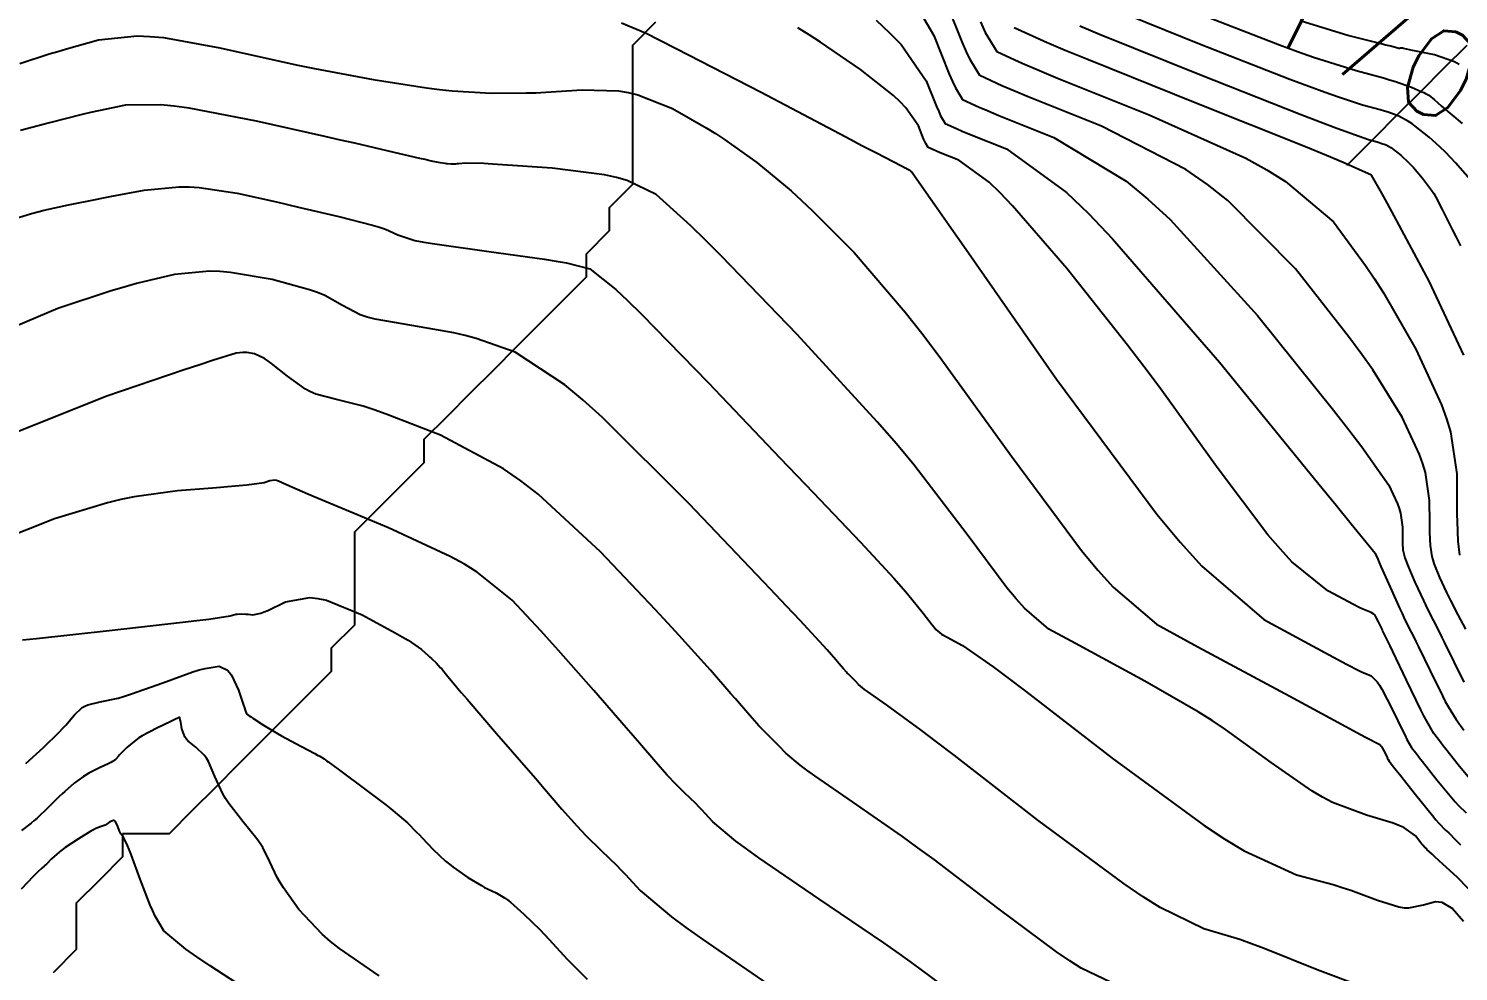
# Model space of a CAD drawing. Header units: metres. Extents: x 837117 to 838479, y 1189012 to 1191015.
# Drawn here: x 837821.9 to 837883.6, y 1189105.5 to 1189146.2 of the extents above; entities that cross this region are included whole.
import ezdxf

# ---------------------------------------------------------------- set-up
doc = ezdxf.new("R2010")
doc.units = ezdxf.units.M
doc.header["$LTSCALE"] = 0.3
for name, color, linetype in [('COTAS 10', 1, 'Continuous'), ('COTAS INT', 252, 'Continuous'), ('DRENAJE', 5, 'Continuous')]:
    doc.layers.add(name, color=color, linetype=linetype)
doc.styles.get("Standard").update_dxf_attribs({"font": 'simplex.shx'})

msp = doc.modelspace()

# ---------------------------------------------------------------- linework, layer by layer
at = {"layer": 'COTAS 10'}
for points in [[(837884.178, 1189113.75), (837883.615, 1189114.424), (837883.08, 1189115.101), (837882.961, 1189115.255), (837882.853, 1189115.394), (837882.568, 1189115.773), (837882.261, 1189116.298), (837882.14, 1189116.529), (837882.004, 1189116.797), (837881.382, 1189118.074), (837880.793, 1189119.309), (837880.678, 1189119.551), (837880.583, 1189119.749), (837880.411, 1189120.101), (837880.354, 1189120.217), (837880.332, 1189120.266), (837880.306, 1189120.323), (837880.186, 1189120.586), (837880.051, 1189120.837), (837880.015, 1189120.886), (837879.98, 1189120.925), (837879.858, 1189120.99), (837879.502, 1189121.135), (837879.318, 1189121.226), (837879.098, 1189121.337), (837877.997, 1189121.921), (837876.448, 1189123.178), (837875.946, 1189123.715), (837875.411, 1189124.333), (837873.213, 1189127.246), (837870.755, 1189130.658), (837870.056, 1189131.591), (837869.349, 1189132.518), (837866.73, 1189135.823), (837864.391, 1189138.53), (837863.861, 1189139.079), (837863.381, 1189139.542), (837862.073, 1189140.494), (837861.276, 1189140.813), (837861.119, 1189140.878), (837860.989, 1189140.932), (837860.749, 1189141.043), (837860.649, 1189141.21), (837860.607, 1189141.301), (837860.559, 1189141.411), (837860.336, 1189141.967), (837859.793, 1189142.754), (837859.544, 1189143.01), (837859.252, 1189143.282), (837857.839, 1189144.399), (837856.112, 1189145.581), (837855.621, 1189145.894), (837855.124, 1189146.201)], [(837883.856, 1189132.08), (837882.367, 1189135.282), (837880.858, 1189138.086), (837880.561, 1189138.631), (837880.318, 1189139.076), (837879.877, 1189139.849), (837878.662, 1189140.395), (837877.93, 1189140.697), (837877.027, 1189141.065), (837872.337, 1189142.939), (837867.595, 1189144.841), (837866.659, 1189145.225), (837865.959, 1189145.519), (837865.886, 1189145.549), (837864.458, 1189146.204)], [(837879.681, 1189104.778), (837877.532, 1189105.577), (837875.25, 1189106.502), (837874.702, 1189106.706), (837874.191, 1189106.888), (837872.648, 1189107.358), (837870.757, 1189108.273), (837870.026, 1189108.736), (837869.205, 1189109.289), (837865.491, 1189112.043), (837861.873, 1189114.84), (837861.112, 1189115.421), (837860.455, 1189115.917), (837858.956, 1189117.011), (837858.274, 1189117.477), (837858.133, 1189117.577), (837858.013, 1189117.666), (837857.754, 1189117.884), (837857.629, 1189118.018), (837857.594, 1189118.055), (837857.559, 1189118.09), (837857.431, 1189118.215), (837857.302, 1189118.341), (837857.266, 1189118.378), (837857.231, 1189118.416), (837857.104, 1189118.56), (837856.919, 1189118.775), (837856.847, 1189118.859), (837856.766, 1189118.952), (837856.399, 1189119.375), (837855.226, 1189120.64), (837854.637, 1189121.264), (837853.934, 1189122.008), (837850.441, 1189125.682), (837846.71, 1189129.392), (837845.858, 1189130.158), (837845.083, 1189130.81), (837842.938, 1189132.22), (837841.261, 1189132.803), (837840.782, 1189132.934), (837840.296, 1189133.052), (837838.487, 1189133.369), (837836.902, 1189133.64), (837836.557, 1189133.73), (837836.252, 1189133.826), (837835.491, 1189134.224), (837834.723, 1189134.664), (837834.415, 1189134.787), (837834.065, 1189134.909), (837832.453, 1189135.353), (837830.66, 1189135.655), (837830.196, 1189135.689), (837829.746, 1189135.701), (837828.236, 1189135.563), (837826.602, 1189135.169), (837826.073, 1189135.019), (837825.512, 1189134.852), (837823.212, 1189134.104), (837819.976, 1189132.734)], [(837837.065, 1189105.321), (837835.366, 1189106.497), (837834.974, 1189106.811), (837834.616, 1189107.118), (837833.609, 1189108.184), (837832.939, 1189109.126), (837832.794, 1189109.355), (837832.666, 1189109.57), (837832.35, 1189110.234), (837832.051, 1189110.851), (837831.933, 1189111.036), (837831.8, 1189111.228), (837831.196, 1189111.976), (837830.582, 1189112.754), (837830.444, 1189112.966), (837830.32, 1189113.176), (837829.984, 1189113.92), (837829.707, 1189114.56), (837829.62, 1189114.704), (837829.528, 1189114.834), (837829.155, 1189115.184), (837828.819, 1189115.461), (837828.749, 1189115.545), (837828.69, 1189115.632), (837828.562, 1189115.973), (837828.511, 1189116.265), (837828.501, 1189116.322), (837828.493, 1189116.368), (837828.478, 1189116.448), (837828.473, 1189116.457), (837828.471, 1189116.461), (837828.465, 1189116.463), (837828.45, 1189116.46), (837828.444, 1189116.458), (837828.418, 1189116.448), (837828.255, 1189116.372), (837828.163, 1189116.329), (837828.051, 1189116.276), (837827.479, 1189116.002), (837826.853, 1189115.67), (837826.707, 1189115.58), (837826.572, 1189115.491), (837826.186, 1189115.176), (837825.925, 1189114.91), (837825.87, 1189114.852), (837825.822, 1189114.8), (837825.71, 1189114.67), (837825.564, 1189114.561), (837825.494, 1189114.522), (837825.412, 1189114.479), (837825.011, 1189114.295), (837824.549, 1189114.067), (837824.429, 1189113.996), (837824.312, 1189113.922), (837823.915, 1189113.629), (837823.515, 1189113.278), (837823.396, 1189113.168), (837823.273, 1189113.052), (837822.797, 1189112.586), (837822.316, 1189112.126), (837822.19, 1189112.015), (837822.066, 1189111.911), (837821.644, 1189111.59)]]:
    msp.add_lwpolyline(points, dxfattribs=at)
at = {"layer": 'COTAS INT'}
for points in [[(837859.799, 1189147.908), (837861.001, 1189145.863), (837861.666, 1189144.205), (837861.809, 1189143.878), (837861.934, 1189143.607), (837862.233, 1189143.107), (837862.948, 1189142.779), (837863.335, 1189142.617), (837863.804, 1189142.424), (837866.179, 1189141.472), (837869.295, 1189139.594), (837870.231, 1189138.817), (837871.198, 1189137.93), (837874.958, 1189133.797), (837878.239, 1189129.72), (837878.906, 1189128.866), (837879.467, 1189128.133), (837880.621, 1189126.479), (837880.997, 1189125.669), (837881.069, 1189125.468), (837881.126, 1189125.276), (837881.216, 1189124.667), (837881.217, 1189124.187), (837881.219, 1189124.076), (837881.221, 1189123.975), (837881.233, 1189123.693), (837881.322, 1189123.345), (837881.372, 1189123.203), (837881.435, 1189123.041), (837881.754, 1189122.291), (837882.115, 1189121.502), (837882.204, 1189121.315), (837882.287, 1189121.141), (837882.549, 1189120.628), (837882.823, 1189120.1), (837882.914, 1189119.916), (837883.013, 1189119.717), (837883.424, 1189118.864), (837883.865, 1189117.991)], [(837883.943, 1189120.275), (837883.618, 1189120.891), (837883.299, 1189121.503), (837883.212, 1189121.676), (837883.127, 1189121.851), (837882.829, 1189122.494), (837882.588, 1189123.104), (837882.539, 1189123.258), (837882.499, 1189123.405), (837882.417, 1189123.883), (837882.394, 1189124.444), (837882.39, 1189124.644), (837882.387, 1189124.863), (837882.385, 1189125.817), (837882.207, 1189127.026), (837882.092, 1189127.406), (837881.95, 1189127.806), (837881.203, 1189129.413), (837879.931, 1189131.451), (837879.458, 1189132.121), (837878.932, 1189132.839), (837876.598, 1189135.814), (837873.686, 1189138.751), (837872.797, 1189139.444), (837871.872, 1189140.084), (837868.231, 1189141.961), (837865.067, 1189143.23), (837864.443, 1189143.486), (837863.928, 1189143.702), (837862.975, 1189144.14), (837862.576, 1189144.806), (837862.41, 1189145.166), (837862.22, 1189145.602), (837861.608, 1189147.126)], [(837884.332, 1189139.424), (837883.504, 1189140.38), (837883.288, 1189140.611), (837883.079, 1189140.827), (837882.822, 1189141.066), (837882.37, 1189141.484), (837881.76, 1189141.964), (837881.613, 1189142.068), (837881.475, 1189142.161), (837881.056, 1189142.392), (837880.596, 1189142.557), (837880.434, 1189142.608), (837880.256, 1189142.661), (837879.485, 1189142.869), (837878.453, 1189143.215), (837877.879, 1189143.406), (837877.174, 1189143.667), (837876.356, 1189143.976), (837872.465, 1189145.494), (837868.65, 1189147.035)], [(837872.452, 1189146.802), (837875.907, 1189145.469), (837876.681, 1189145.185), (837877.375, 1189144.939), (837879.217, 1189144.359), (837880.389, 1189144.043), (837880.659, 1189143.962), (837880.906, 1189143.886), (837881.604, 1189143.635), (837882.05, 1189143.444), (837882.139, 1189143.405), (837882.212, 1189143.371), (837882.349, 1189143.3), (837882.593, 1189143.093), (837882.732, 1189142.974), (837882.903, 1189142.827), (837883.783, 1189142.076)], [(837847.528, 1189146.409), (837848.583, 1189145.962), (837849.172, 1189145.673), (837849.888, 1189145.313), (837853.545, 1189143.419), (837857.206, 1189141.496), (837857.926, 1189141.118), (837858.519, 1189140.807), (837859.596, 1189140.244), (837859.797, 1189140.142), (837859.837, 1189140.121), (837859.87, 1189140.104), (837859.934, 1189140.072), (837859.952, 1189140.061), (837859.962, 1189140.055), (837859.979, 1189140.044), (837859.993, 1189140.032), (837859.998, 1189140.027), (837860.003, 1189140.019), (837860.006, 1189140.014), (837860.006, 1189140.012), (837860.007, 1189140.01), (837860.01, 1189140.009), (837860.011, 1189140.009), (837860.013, 1189140.008), (837860.021, 1189140.005), (837860.033, 1189139.995), (837860.038, 1189139.991), (837860.043, 1189139.985), (837860.067, 1189139.959), (837861.037, 1189138.573), (837861.64, 1189137.711), (837862.388, 1189136.641), (837866.293, 1189131.049), (837870.615, 1189125.236), (837871.626, 1189124.027), (837872.555, 1189122.991), (837875.238, 1189120.694), (837877.871, 1189119.271), (837878.806, 1189118.765), (837879.357, 1189118.478), (837879.479, 1189118.419), (837879.587, 1189118.37), (837879.867, 1189118.263), (837880.124, 1189118.008), (837880.219, 1189117.864), (837880.323, 1189117.689), (837880.784, 1189116.791), (837881.229, 1189115.871), (837881.324, 1189115.682), (837881.407, 1189115.521), (837881.603, 1189115.176), (837881.842, 1189114.865), (837881.951, 1189114.725), (837882.079, 1189114.562), (837882.699, 1189113.78), (837883.343, 1189112.994), (837883.487, 1189112.829), (837883.616, 1189112.686), (837883.957, 1189112.357)], [(837858.511, 1189146.531), (837859.092, 1189145.99), (837859.588, 1189145.482), (837860.668, 1189143.915), (837861.113, 1189142.808), (837861.208, 1189142.589), (837861.291, 1189142.409), (837861.491, 1189142.075), (837861.969, 1189141.856), (837862.227, 1189141.748), (837862.54, 1189141.619), (837864.126, 1189140.983), (837866.717, 1189139.104), (837867.664, 1189138.191), (837868.711, 1189137.108), (837873.318, 1189131.78), (837877.547, 1189126.601), (837878.354, 1189125.611), (837879.004, 1189124.815), (837880.039, 1189123.544), (837880.044, 1189123.532), (837880.046, 1189123.526), (837880.048, 1189123.517), (837880.048, 1189123.503), (837880.145, 1189123.284), (837880.206, 1189123.147), (837880.282, 1189122.978), (837880.679, 1189122.089), (837881.103, 1189121.153), (837881.195, 1189120.953), (837881.276, 1189120.779), (837881.48, 1189120.365), (837881.703, 1189119.924), (837881.796, 1189119.734), (837881.903, 1189119.513), (837882.403, 1189118.469), (837882.935, 1189117.394), (837883.061, 1189117.154), (837883.179, 1189116.939), (837883.532, 1189116.37), (837883.864, 1189115.923)], [(837863.011, 1189146.454), (837863.218, 1189146.004), (837863.716, 1189145.172), (837864.684, 1189144.728), (837864.907, 1189144.625), (837865.551, 1189144.356), (837866.331, 1189144.035), (837870.284, 1189142.45), (837874.45, 1189140.575), (837875.364, 1189140.07), (837876.174, 1189139.573), (837878.237, 1189137.832), (837879.625, 1189135.958), (837880.01, 1189135.376), (837880.394, 1189134.768), (837881.785, 1189132.348), (837882.903, 1189129.943), (837883.116, 1189129.345), (837883.287, 1189128.776), (837883.554, 1189126.968), (837883.557, 1189125.54), (837883.562, 1189125.211), (837883.568, 1189124.912), (837883.602, 1189124.072), (837883.676, 1189123.466)], [(837867.289, 1189146.284), (837868.151, 1189145.926), (837872.478, 1189144.186), (837876.805, 1189142.483), (837877.667, 1189142.149), (837878.382, 1189141.874), (837879.753, 1189141.379), (837880.123, 1189141.278), (837880.208, 1189141.253), (837880.287, 1189141.229), (837880.507, 1189141.149), (837880.709, 1189141.038), (837880.775, 1189140.994), (837880.846, 1189140.944), (837881.139, 1189140.713), (837881.479, 1189140.397), (837881.58, 1189140.294), (837881.684, 1189140.183), (837882.082, 1189139.723), (837882.468, 1189139.203), (837882.564, 1189139.054), (837882.656, 1189138.903), (837882.947, 1189138.338), (837883.359, 1189137.497), (837883.525, 1189137.171), (837883.715, 1189136.806)], [(837883.655, 1189144.617), (837883.455, 1189144.739), (837882.594, 1189145.037), (837881.798, 1189145.192), (837881.64, 1189145.223), (837881.51, 1189145.249), (837881.265, 1189145.301), (837881.208, 1189145.316), (837881.196, 1189145.319), (837881.186, 1189145.321), (837881.164, 1189145.324), (837881.15, 1189145.322), (837881.14, 1189145.32), (837881.119, 1189145.315), (837881.096, 1189145.312), (837881.09, 1189145.311), (837881.084, 1189145.311), (837881.063, 1189145.313), (837880.713, 1189145.401), (837880.499, 1189145.455), (837880.235, 1189145.522), (837878.859, 1189145.872), (837876.837, 1189146.48)], [(837821.573, 1189144.655), (837822.842, 1189145.073), (837823.206, 1189145.185), (837823.576, 1189145.295), (837824.958, 1189145.679), (837826.625, 1189145.854), (837827.174, 1189145.832), (837827.761, 1189145.78), (837830.197, 1189145.342), (837832.845, 1189144.744), (837833.565, 1189144.593), (837834.28, 1189144.447), (837836.813, 1189143.97), (837839.112, 1189143.613), (837839.679, 1189143.543), (837840.216, 1189143.485), (837841.903, 1189143.381), (837843.411, 1189143.389), (837843.835, 1189143.403), (837844.262, 1189143.421), (837845.828, 1189143.527), (837847.39, 1189143.486), (837847.814, 1189143.412), (837848.235, 1189143.31), (837849.727, 1189142.716), (837851.178, 1189141.891), (837851.574, 1189141.644), (837851.967, 1189141.388), (837853.363, 1189140.397), (837854.846, 1189139.166), (837855.293, 1189138.759), (837855.756, 1189138.323), (837857.562, 1189136.509), (837859.763, 1189133.946), (837860.476, 1189133.038), (837861.234, 1189132.044), (837864.342, 1189127.736), (837867.371, 1189123.661), (837868.078, 1189122.813), (837868.728, 1189122.088), (837870.6, 1189120.482), (837872.393, 1189119.513), (837876.348, 1189117.376), (837878.771, 1189116.07), (837879.238, 1189115.82), (837879.615, 1189115.618), (837880.239, 1189115.292), (837880.298, 1189115.233), (837880.32, 1189115.199), (837880.344, 1189115.159), (837880.45, 1189114.952), (837880.553, 1189114.739), (837880.575, 1189114.696), (837880.594, 1189114.659), (837880.639, 1189114.579), (837880.831, 1189114.336), (837880.942, 1189114.195), (837881.079, 1189114.023), (837881.782, 1189113.137), (837882.507, 1189112.238), (837882.658, 1189112.058), (837882.786, 1189111.907), (837883.068, 1189111.61), (837883.208, 1189111.494), (837883.248, 1189111.458), (837883.288, 1189111.419), (837883.434, 1189111.264), (837883.719, 1189110.977)], [(837884.498, 1189108.627), (837883.583, 1189109.559), (837882.777, 1189110.302), (837882.621, 1189110.447), (837882.492, 1189110.566), (837882.269, 1189110.778), (837882.233, 1189110.816), (837882.213, 1189110.834), (837882.179, 1189110.863), (837882.095, 1189110.954), (837882.055, 1189111.003), (837882.006, 1189111.061), (837881.769, 1189111.357), (837881.271, 1189111.714), (837881.058, 1189111.811), (837880.814, 1189111.907), (837879.661, 1189112.25), (837878.201, 1189112.805), (837877.763, 1189113.035), (837877.309, 1189113.299), (837875.547, 1189114.528), (837873.582, 1189115.945), (837873, 1189116.327), (837872.402, 1189116.705), (837870.106, 1189118.032), (837867.109, 1189119.651), (837865.961, 1189120.271), (837864.908, 1189121.174), (837864.543, 1189121.582), (837864.145, 1189122.059), (837862.442, 1189124.35), (837860.153, 1189127.34), (837859.385, 1189128.257), (837858.56, 1189129.212), (837855.099, 1189132.983), (837851.832, 1189136.355), (837851.129, 1189137.058), (837850.513, 1189137.662), (837849.018, 1189139.012), (837847.769, 1189139.613), (837847.309, 1189139.744), (837846.798, 1189139.86), (837844.54, 1189140.151), (837842.396, 1189140.298), (837841.957, 1189140.324), (837841.585, 1189140.343), (837840.802, 1189140.357), (837840.497, 1189140.333), (837840.427, 1189140.329), (837840.362, 1189140.325), (837840.181, 1189140.321), (837840.02, 1189140.331), (837839.969, 1189140.337), (837839.916, 1189140.343), (837839.697, 1189140.377), (837839.25, 1189140.471), (837839.052, 1189140.516), (837838.822, 1189140.569), (837837.722, 1189140.827), (837836.015, 1189141.222), (837835.401, 1189141.361), (837834.727, 1189141.513), (837831.782, 1189142.172), (837828.881, 1189142.729), (837828.234, 1189142.818), (837827.654, 1189142.879), (837826.125, 1189142.861), (837824.962, 1189142.622), (837824.614, 1189142.543), (837824.253, 1189142.459), (837822.856, 1189142.108), (837821.597, 1189141.771)], [(837821.14, 1189137.908), (837822.07, 1189138.196), (837822.341, 1189138.269), (837822.618, 1189138.34), (837823.667, 1189138.572), (837824.829, 1189138.799), (837825.177, 1189138.865), (837825.536, 1189138.934), (837826.93, 1189139.197), (837828.44, 1189139.345), (837828.872, 1189139.341), (837829.311, 1189139.317), (837830.947, 1189139.071), (837832.639, 1189138.69), (837833.113, 1189138.582), (837833.59, 1189138.472), (837835.33, 1189138.066), (837836.787, 1189137.692), (837837.086, 1189137.603), (837837.338, 1189137.52), (837837.87, 1189137.272), (837838.616, 1189137.036), (837839.004, 1189136.96), (837839.47, 1189136.88), (837841.807, 1189136.554), (837844.207, 1189136.224), (837844.712, 1189136.142), (837845.149, 1189136.063), (837846.154, 1189135.811), (837847.275, 1189134.92), (837847.785, 1189134.439), (837848.382, 1189133.856), (837851.26, 1189130.906), (837854.363, 1189127.651), (837855.787, 1189126.157), (837857.829, 1189124.016), (837859.279, 1189122.464), (837859.593, 1189122.115), (837859.868, 1189121.802), (837860.542, 1189120.965), (837860.919, 1189120.457), (837861.008, 1189120.351), (837861.089, 1189120.26), (837861.322, 1189120.06), (837861.577, 1189119.922), (837862.241, 1189119.564), (837863.554, 1189118.644), (837864.193, 1189118.167), (837864.951, 1189117.592), (837868.687, 1189114.711), (837872.654, 1189111.803), (837873.558, 1189111.211), (837874.379, 1189110.713), (837876.644, 1189109.682), (837878.224, 1189109.256), (837878.613, 1189109.137), (837878.981, 1189109.018), (837880.134, 1189108.588), (837881.057, 1189108.294), (837881.28, 1189108.262), (837881.488, 1189108.251), (837882.124, 1189108.386), (837882.645, 1189108.529), (837882.781, 1189108.522), (837882.914, 1189108.495), (837883.366, 1189108.231), (837883.844, 1189107.687)], [(837868.652, 1189105.033), (837867.358, 1189105.659), (837866.858, 1189105.975), (837866.296, 1189106.354), (837863.756, 1189108.238), (837861.006, 1189110.334), (837860.313, 1189110.847), (837859.649, 1189111.33), (837857.496, 1189112.83), (837855.86, 1189113.947), (837855.523, 1189114.189), (837855.235, 1189114.401), (837854.612, 1189114.924), (837854.313, 1189115.247), (837854.229, 1189115.334), (837854.144, 1189115.419), (837853.837, 1189115.718), (837853.528, 1189116.022), (837853.443, 1189116.11), (837853.358, 1189116.201), (837853.054, 1189116.545), (837852.61, 1189117.063), (837852.437, 1189117.263), (837852.243, 1189117.487), (837851.362, 1189118.501), (837850.014, 1189119.998), (837849.525, 1189120.526), (837848.986, 1189121.105), (837846.623, 1189123.605), (837843.928, 1189126.093), (837843.181, 1189126.663), (837842.432, 1189127.182), (837839.723, 1189128.629), (837837.373, 1189129.543), (837836.851, 1189129.727), (837836.386, 1189129.88), (837835.168, 1189130.183), (837834.334, 1189130.4), (837834.109, 1189130.499), (837833.888, 1189130.616), (837833.111, 1189131.176), (837832.433, 1189131.732), (837832.274, 1189131.845), (837832.126, 1189131.941), (837831.694, 1189132.139), (837831.359, 1189132.196), (837831.272, 1189132.202), (837831.188, 1189132.204), (837830.906, 1189132.178), (837829.882, 1189131.858), (837829.331, 1189131.675), (837828.663, 1189131.451), (837825.283, 1189130.3), (837820.789, 1189128.508)], [(837862.021, 1189104.433), (837860.14, 1189105.829), (837859.514, 1189106.273), (837858.842, 1189106.743), (837856.035, 1189108.65), (837853.446, 1189110.418), (837852.912, 1189110.801), (837852.457, 1189111.137), (837851.471, 1189111.964), (837850.996, 1189112.476), (837850.863, 1189112.613), (837850.73, 1189112.748), (837850.243, 1189113.221), (837849.755, 1189113.702), (837849.62, 1189113.842), (837849.486, 1189113.986), (837849.003, 1189114.531), (837848.3, 1189115.35), (837848.027, 1189115.667), (837847.72, 1189116.022), (837846.325, 1189117.627), (837844.802, 1189119.356), (837844.413, 1189119.789), (837844.039, 1189120.201), (837842.806, 1189121.527), (837841.295, 1189122.732), (837840.745, 1189123.069), (837840.138, 1189123.408), (837837.472, 1189124.642), (837834.951, 1189125.684), (837834.435, 1189125.901), (837833.998, 1189126.087), (837833.079, 1189126.501), (837832.722, 1189126.656), (837832.64, 1189126.678), (837832.566, 1189126.691), (837832.356, 1189126.666), (837832.105, 1189126.587), (837832.005, 1189126.567), (837831.891, 1189126.547), (837831.367, 1189126.482), (837830.534, 1189126.408), (837830.226, 1189126.383), (837829.883, 1189126.356), (837828.365, 1189126.242), (837826.495, 1189125.979), (837825.931, 1189125.857), (837825.347, 1189125.715), (837823.072, 1189125.026), (837820.591, 1189124.058)], [(837821.69, 1189119.805), (837822.29, 1189119.874), (837825.424, 1189120.217), (837828.59, 1189120.568), (837829.212, 1189120.641), (837829.722, 1189120.704), (837830.643, 1189120.847), (837830.838, 1189120.906), (837830.891, 1189120.917), (837830.943, 1189120.925), (837831.127, 1189120.933), (837831.313, 1189120.921), (837831.366, 1189120.917), (837831.421, 1189120.912), (837831.624, 1189120.891), (837831.968, 1189120.961), (837832.11, 1189121.014), (837832.273, 1189121.081), (837833.033, 1189121.443), (837834.084, 1189121.636), (837834.431, 1189121.596), (837834.802, 1189121.516), (837836.342, 1189120.888), (837837.768, 1189120.116), (837838.066, 1189119.944), (837838.323, 1189119.791), (837838.901, 1189119.392), (837839.184, 1189119.131), (837839.255, 1189119.066), (837839.322, 1189119.003), (837839.537, 1189118.799), (837839.721, 1189118.61), (837839.769, 1189118.557), (837839.816, 1189118.503), (837839.972, 1189118.306), (837840.394, 1189117.796), (837840.607, 1189117.546), (837840.863, 1189117.248), (837842.137, 1189115.778), (837843.511, 1189114.195), (837843.829, 1189113.827), (837844.121, 1189113.488), (837844.953, 1189112.517), (837845.613, 1189111.771), (837845.797, 1189111.574), (837845.981, 1189111.382), (837846.65, 1189110.724), (837847.316, 1189110.077), (837847.498, 1189109.892), (837847.68, 1189109.704), (837848.329, 1189109.004), (837849.678, 1189107.872), (837850.301, 1189107.412), (837851.033, 1189106.889), (837854.575, 1189104.469)], [(837821.834, 1189114.485), (837822.585, 1189115.173), (837823.26, 1189115.83), (837823.413, 1189115.987), (837823.55, 1189116.134), (837823.923, 1189116.576), (837824.26, 1189116.889), (837824.375, 1189116.955), (837824.5, 1189117.01), (837825.031, 1189117.135), (837825.806, 1189117.3), (837826.085, 1189117.382), (837826.392, 1189117.479), (837827.733, 1189117.96), (837829.032, 1189118.425), (837829.313, 1189118.512), (837829.559, 1189118.581), (837830.163, 1189118.68), (837830.522, 1189118.51), (837830.614, 1189118.409), (837830.703, 1189118.285), (837830.996, 1189117.641), (837831.215, 1189117.001), (837831.256, 1189116.878), (837831.29, 1189116.778), (837831.344, 1189116.617), (837831.458, 1189116.54), (837831.529, 1189116.493), (837831.618, 1189116.436), (837832.082, 1189116.139), (837832.684, 1189115.773), (837832.859, 1189115.672), (837833.039, 1189115.571), (837833.72, 1189115.209), (837834.3, 1189114.908), (837834.416, 1189114.846), (837834.513, 1189114.793), (837834.7, 1189114.68), (837834.763, 1189114.628), (837834.781, 1189114.614), (837834.8, 1189114.6), (837834.87, 1189114.55), (837835.146, 1189114.348), (837835.295, 1189114.238), (837835.474, 1189114.105), (837836.385, 1189113.428), (837837.355, 1189112.692), (837837.572, 1189112.521), (837837.767, 1189112.364), (837838.286, 1189111.915), (837838.686, 1189111.524), (837838.806, 1189111.403), (837838.929, 1189111.277), (837839.406, 1189110.778), (837839.939, 1189110.267), (837840.098, 1189110.134), (837840.262, 1189110.005), (837840.893, 1189109.567), (837841.483, 1189109.213), (837841.621, 1189109.136), (837841.748, 1189109.069), (837842.113, 1189108.9), (837842.475, 1189108.694), (837842.6, 1189108.602), (837842.736, 1189108.495), (837843.315, 1189107.984), (837843.997, 1189107.316), (837844.198, 1189107.111), (837844.403, 1189106.896), (837845.187, 1189106.044), (837846.044, 1189105.178)], [(837832.61, 1189103.921), (837829.782, 1189105.75), (837829.212, 1189106.138), (837828.735, 1189106.476), (837827.781, 1189107.27), (837827.41, 1189107.893), (837827.301, 1189108.122), (837827.189, 1189108.376), (837826.758, 1189109.499), (837826.374, 1189110.556), (837826.291, 1189110.768), (837826.218, 1189110.946), (837826.04, 1189111.299), (837825.932, 1189111.453), (837825.903, 1189111.505), (837825.876, 1189111.562), (837825.781, 1189111.804), (837825.676, 1189111.992), (837825.641, 1189112.016), (837825.605, 1189112.027), (837825.453, 1189111.964), (837825.294, 1189111.846), (837825.252, 1189111.822), (837825.212, 1189111.803), (837825.074, 1189111.766), (837824.844, 1189111.678), (837824.745, 1189111.626), (837824.631, 1189111.563), (837824.095, 1189111.233), (837823.531, 1189110.853), (837823.401, 1189110.757), (837823.281, 1189110.665), (837822.942, 1189110.369), (837822.715, 1189110.144), (837822.666, 1189110.098), (837822.624, 1189110.058), (837822.522, 1189109.971), (837822.347, 1189109.807), (837822.258, 1189109.718), (837822.152, 1189109.61), (837821.623, 1189109.065)]]:
    msp.add_lwpolyline(points, dxfattribs=at)
at = {"layer": 'DRENAJE'}
for points in [[(837848.998, 1189146.44, 0), (837847.998, 1189145.441, 0), (837847.998, 1189144.441, 0), (837847.998, 1189143.441, 0), (837847.998, 1189142.442, 0), (837847.998, 1189141.442, 0), (837847.998, 1189140.442, 0), (837847.998, 1189139.443, 0), (837846.998, 1189138.443, 0), (837846.998, 1189137.443, 0), (837845.999, 1189136.444, 0), (837845.999, 1189135.444, 0), (837844.999, 1189134.444, 0), (837843.999, 1189133.445, 0), (837843, 1189132.445, 0), (837842, 1189131.445, 0), (837841, 1189130.446, 0), (837840.001, 1189129.446, 0), (837839.001, 1189128.446, 0), (837839.001, 1189127.447, 0), (837838.001, 1189126.447, 0), (837837.002, 1189125.447, 0), (837836.002, 1189124.448, 0), (837836.002, 1189123.448, 0), (837836.002, 1189122.448, 0), (837836.002, 1189121.449, 0), (837836.002, 1189120.449, 0), (837835.002, 1189119.449, 0), (837835.002, 1189118.45, 0), (837834.003, 1189117.45, 0), (837833.003, 1189116.45, 0), (837832.003, 1189115.451, 0), (837831.004, 1189114.451, 0), (837830.004, 1189113.451, 0), (837829.004, 1189112.452, 0), (837828.005, 1189111.452, 0), (837827.005, 1189111.452, 0), (837826.005, 1189111.452, 0)], [(837883.986, 1189145.441, 0), (837882.986, 1189144.441, 0), (837881.987, 1189143.441, 0), (837880.987, 1189142.442, 0), (837879.987, 1189141.442, 0), (837878.988, 1189140.442, 0), (837878.801, 1189140.256, 0)], [(837826.005, 1189111.452, 0), (837826.005, 1189110.452, 0), (837825.006, 1189109.453, 0), (837824.006, 1189108.453, 0), (837824.006, 1189107.453, 0), (837824.006, 1189106.454, 0), (837823.006, 1189105.454, 0)]]:
    msp.add_polyline3d(points, dxfattribs=at)

# ---------------------------------------------------------------- texts
at = {"layer": 'COTAS 10', "insert": (837874.674, 1189146.132), "char_height": 3.8, "attachment_point": 7, "rotation": 333.8155}
msp.add_mtext('1700', dxfattribs=at)

doc.saveas('drawing.dxf')
